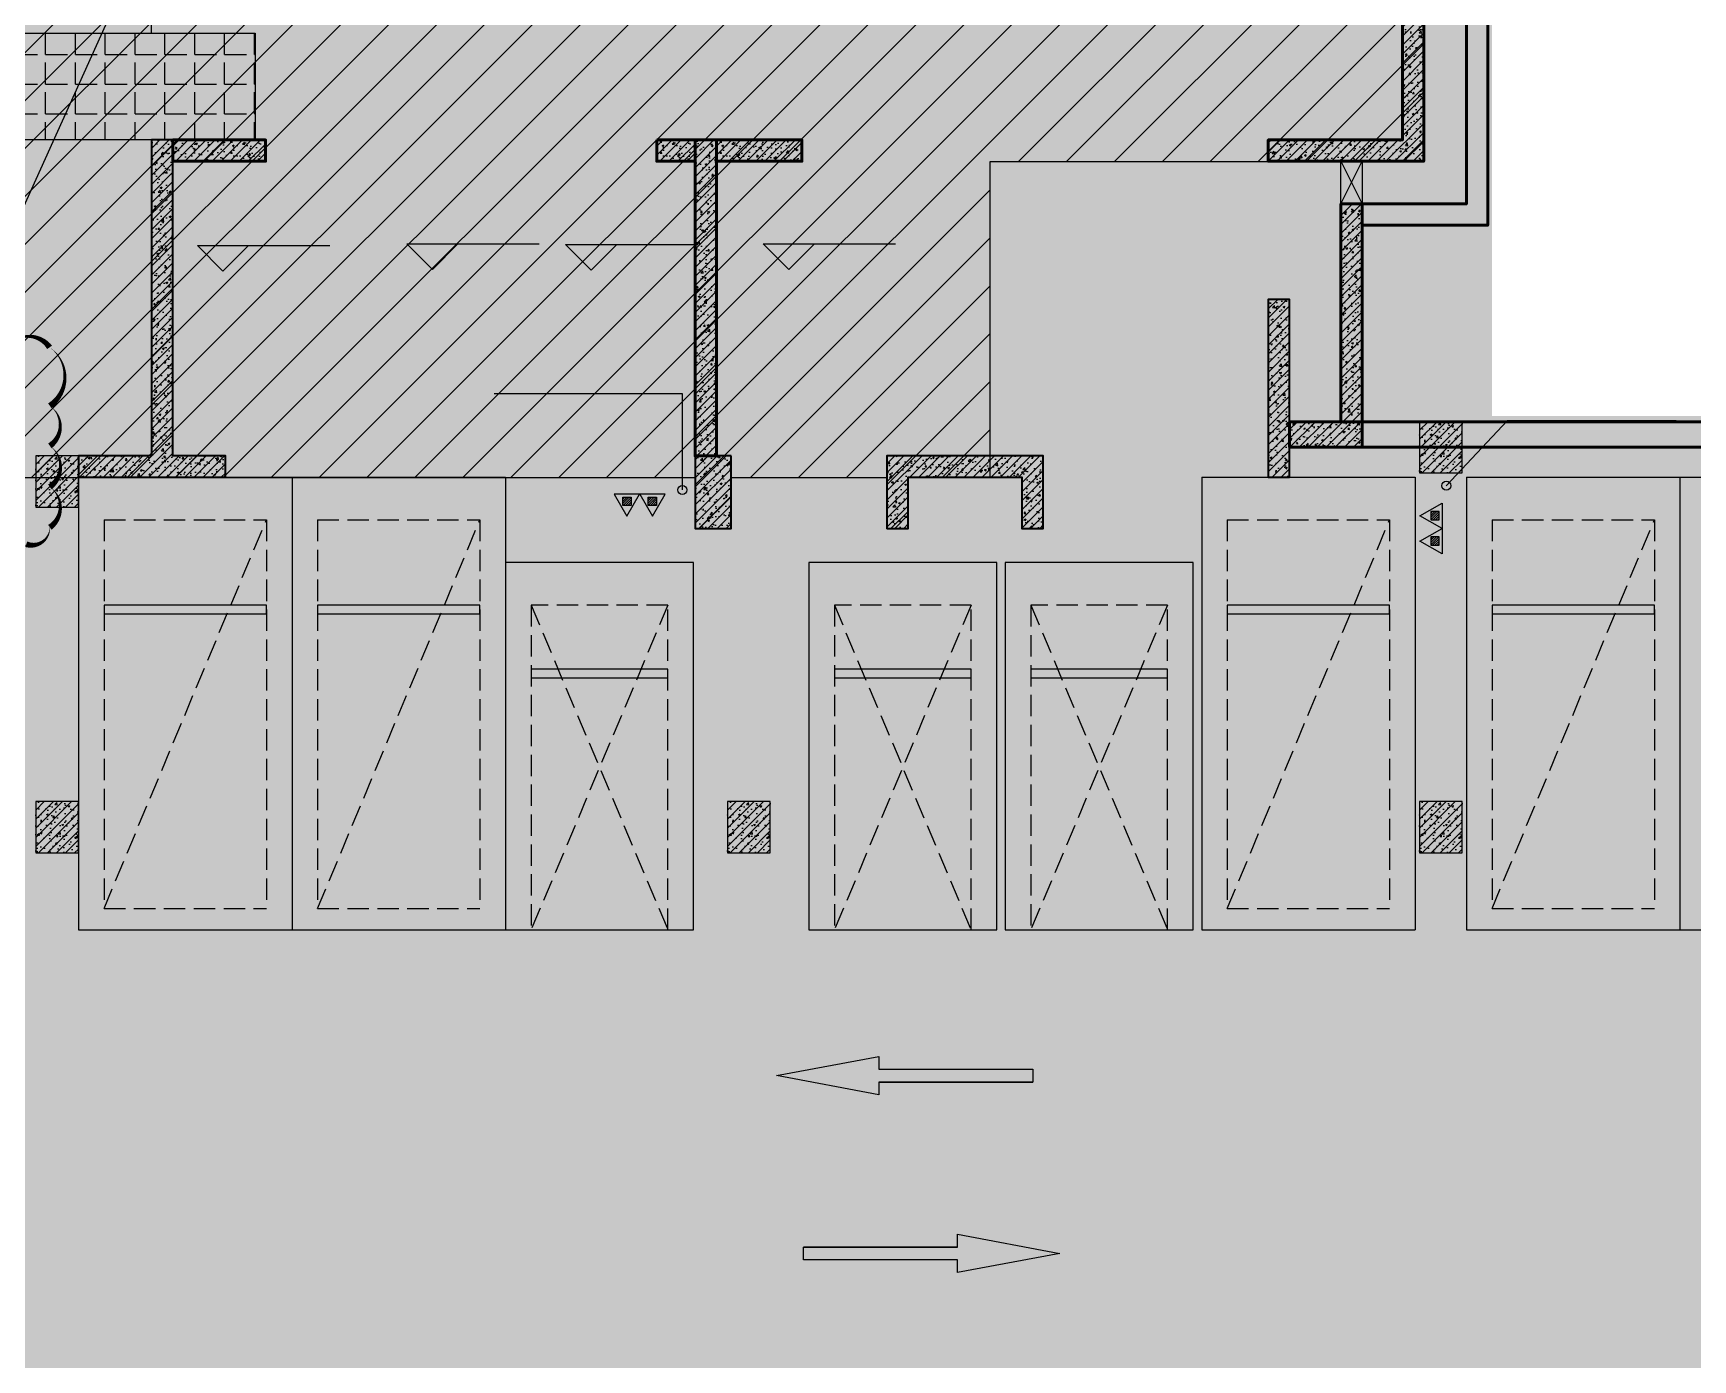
# Model space of a CAD drawing. Extents: x -1338203 to 1886333, y -530034 to 1031844.
# Drawn here: x 627377 to 646806, y 118966 to 134503 of the extents above; entities that cross this region are included whole.
import ezdxf

# ---------------------------------------------------------------- set-up
doc = ezdxf.new("R2010")
doc.units = 0
doc.header["$LTSCALE"] = 1000
doc.header["$MEASUREMENT"] = 0
for name, pattern in [('A-001-平面B2$0$__DASH', [0.35, 0.25, -0.1]), ('A-18-平面B1$0$DASH', [0.35, 0.25, -0.1]), ('DASH', [0.35, 0.25, -0.1])]:
    doc.linetypes.add(name, pattern=pattern)
for name, color, linetype in [('A-001-车位参照B1$0$A-001-车位参照B1$0$0A-P-PKNG-CAR(B)', 21, 'Continuous'), ('A-18-平面B1$0$0A-A-SYMB-DOOR', 135, 'Continuous'), ('A-18-平面B1$0$0A-A-SYMB-ELEV', 150, 'Continuous'), ('A-18-平面B1$0$0A-DETL-HATH', 8, 'Continuous'), ('p-a-regular', 5, 'Continuous'), ('S001地下一墙柱$0$S001地下一墙柱$0$0S-CC-LINE', 52, 'Continuous'), ('S001地下一墙柱$0$S001地下一墙柱$0$0S-CW-HATCH', 251, 'Continuous'), ('S001地下一墙柱$0$S001地下一墙柱$0$0S-CW-HATCH-UP', 251, 'Continuous'), ('S18柱墙B1_1$0$0S-CC-LINE', 52, 'Continuous'), ('S18柱墙B1_1$0$0S-CW-HATCH', 251, 'Continuous'), ('S18柱墙B1_1$0$0S-CW-HATCH-UP', 251, 'Continuous'), ('S18柱墙B1_1$0$0S-S-HOLE', 55, 'Continuous'), ('中心线', 42, 'Continuous'), ('地面指向箭头', 7, 'Continuous'), ('负一层消火栓$0$0P-DIM-FH', 3, 'Continuous'), ('负一层消火栓$0$0P-EQUIP-FH', 7, 'Continuous'), ('负一层消火栓$0$0P-VPIPE-FH', 1, 'Continuous')]:
    doc.layers.add(name, color=color, linetype=linetype)
doc.layers.add('A-18-平面B1$0$AAD-A-MODIFY_20230109', color=201, linetype='Continuous', plot=False)
doc.layers.add('p-a-mini', color=7, linetype='Continuous', true_color=0x0050ff)
doc.layers.add('p-h-walkable', color=7, linetype='Continuous', lineweight=70, true_color=0xf0f0f0)
doc.layers.add('S001地下一墙柱$0$S001地下一墙柱$0$0S-CW-LINE', color=7, linetype='Continuous', lineweight=50)
doc.layers.add('S18柱墙B1_1$0$0S-CW-LINE', color=7, linetype='Continuous', lineweight=50)
pattern_1 = [(45, (88085.58, -248529.205), (-53.033009, 53.033009), []), (50, (88085.58, -248529.2), (215.178055, -18.82564), [22.5, -247.5]), (355, (88085.58, -248529.2), (-41.6254, 225.65764), [18, -198]), (100.4514, (88103.52, -248530.77), (173.552815, 206.83186), [19.12206, -210.342634]), (46.1842, (88085.58, -248469.2), (320.17231, -49.6557), [33.75, -371.25]), (96.6356, (88112.26, -248473.34), (280.39881, 292.23536), [28.68309, -315.5139]), (351.1842, (88085.6, -248469.2), (280.39858, 292.23558), [27, -297]), (21, (88115.58, -248484.2), (179.072116, -120.785667), [22.5, -247.5]), (326, (88115.58, -248484.2), (72.9946, 217.54501), [18, -198]), (71.4514, (88130.5, -248494.27), (252.06679, 96.75915), [19.12206, -210.342634]), (37.5, (88085.58, -248529.205), (3.647957, 99.868156), [0, -195.6, 0, -201, 0, -198.75]), (7.5, (88085.58, -248529.2), (78.920861, 118.323514), [0, -114.6, 0, -191.1, 0, -75.75]), (327.5, (88018.68, -248529.205), (160.146731, -6.7664615), [0, -75, 0, -234, 0, -310.5]), (317.5, (87988.68, -248529.2), (174.95585, 30.031495), [0, -97.5, 0, -155.4, 0, -220.5])]

# ---------------------------------------------------------------- blocks, each defined once
blk = doc.blocks.new('负一层消火栓$0$$TwtSys$00000546')
h = blk.add_hatch()
h.set_pattern_fill('ANSI31', color=256, scale=200, style=0)
h.set_pattern_definition([(45, (-38543.802, -6670.83), (-17.67767, 17.67767), [])])
h.paths.add_polyline_path([(-65, 174), (65, 174), (65, 44), (-65, 44)])
for points in [[(0, 344), (-198, 0), (198, 0)], [(-65, 174), (65, 174), (65, 44), (-65, 44)]]:
    blk.add_lwpolyline(points, close=True)
blk = doc.blocks.new('负一层消火栓')
at = {"layer": '负一层消火栓$0$0P-DIM-FH'}
for p, q in [((-131389, -176608), (-133592, -176608)), ((-131389, -177736), (-131389, -176608)), ((-122445, -177686), (-121728, -176921)), ((-121728, -176921), (-119754, -176921))]:
    blk.add_line(p, q, dxfattribs=at)
at = {"layer": '负一层消火栓$0$0P-VPIPE-FH', "linetype": 'Continuous'}
for centre in [(-131389, -177736), (-122445, -177686)]:
    blk.add_circle(centre, 52.5, dxfattribs=at)
at = {"layer": '负一层消火栓$0$0P-EQUIP-FH', "zscale": 0.75}
for p, xscale, yscale, rotation in [((-132038, -177786, 1600), 0.75, 0.75, 180), ((-131740, -177786, 1600), 0.75, 0.75, 180), ((-122495, -178037, 1600), -0.7500000000000013, 0.7500000000000013, 90), ((-122495, -178335, 1600), -0.7500000000000013, 0.7500000000000013, 90)]:
    blk.add_blockref('负一层消火栓$0$$TwtSys$00000546', p, dxfattribs=dict(at, xscale=xscale, yscale=yscale, rotation=rotation))
blk = doc.blocks.new('直行')
at = {"layer": '地面指向箭头'}
blk.add_hatch(color=251, dxfattribs=at).paths.add_polyline_path([(-29241, 4059962), (-29466, 4058762), (-29316, 4058762), (-29316, 4056961), (-29166, 4056961), (-29166, 4058762), (-29016, 4058762)])
at = {"layer": '地面指向箭头', "color": 251}
blk.add_lwpolyline([(-29316, 4058762), (-29316, 4056961), (-29316, 4058762), (-29316, 4058762), (-29466, 4058762), (-29241, 4059962), (-29016, 4058762), (-29166, 4058762), (-29166, 4056961), (-29316, 4056961), (-29316, 4056961)], dxfattribs=at)
blk = doc.blocks.new('A$C9cb663f1')
at = {"layer": '中心线', "color": 251, "const_width": 150}
for points in [[(215690, -240508), (217690, -240508)], [(219690, -240508), (221690, -240508)], [(223690, -240508), (225690, -240508)], [(227690, -240508), (229690, -240508)], [(231690, -240508), (233690, -240508)]]:
    blk.add_lwpolyline(points, dxfattribs=at)
at = {"layer": '地面指向箭头', "color": 251}
for p, rotation in [((4283394, -210226), 90), ((-3833212, -270790), 270)]:
    blk.add_blockref('直行', p, dxfattribs=dict(at, rotation=rotation))
blk = doc.blocks.new('A-001-车位参照B1$0$A-001-车位参照B1$0$A-001-车位参照B1$0$A$C43AE5A3B')
at = {"color": 241}
blk.add_lwpolyline([(2500, 0), (2500, 4300), (300, 4300), (300, 0)], close=True, dxfattribs=at)
at = {"color": 241, "linetype": 'DASH'}
for points in [[(2200, 0), (2200, 3800), (600, 3800), (600, 0), (2200, 0)], [(600, 3800), (2200, 0)], [(2200, 3800), (600, 0)]]:
    blk.add_lwpolyline(points, dxfattribs=at)
at = {"color": 241}
blk.add_lwpolyline([(2200, 3050), (600, 3050), (600, 2950), (2200, 2950), (2200, 3050)], dxfattribs=at)
at = {"layer": 'p-a-mini', "ltscale": 0.002, "const_width": 1000}
blk.add_lwpolyline([(1400, 0), (1400, 3800)], dxfattribs=at)
blk = doc.blocks.new('A-18-平面B1')
at = {"layer": 'A-18-平面B1$0$0A-DETL-HATH'}
h = blk.add_hatch(dxfattribs=at)
h.set_pattern_fill('ANGLE', color=256, scale=100)
h.set_pattern_definition([(0, (190959.8, -284146.34), (0, 349.25), [254, -95.25]), (90, (190959.8, -284146.34), (-349.25, 2e-14), [254, -95.25])])
h.paths.add_polyline_path([(-3225, -90), (4190, -90), (4190, -1340), (-3225, -1340)])
at = {"layer": 'A-18-平面B1$0$0A-A-SYMB-DOOR', "linetype": 'A-18-平面B1$0$DASH'}
blk.add_lwpolyline([(1200, -90), (2975, -90), (2975, 160), (1200, 160)], close=True, dxfattribs=at)
at = {"layer": 'A-18-平面B1$0$0A-A-SYMB-ELEV'}
for p, q in [((3812, -2876), (3512, -2576)), ((3512, -2576), (5061, -2576)), ((3812, -2876), (4112, -2576)), ((6263, -2858), (5963, -2558)), ((5963, -2558), (7512, -2558)), ((6263, -2858), (6563, -2558)), ((8122, -2866), (7822, -2566)), ((7822, -2566), (9371, -2566)), ((8122, -2866), (8422, -2566)), ((10437, -2858), (10137, -2558)), ((10137, -2558), (11686, -2558)), ((10437, -2858), (10737, -2558))]:
    blk.add_line(p, q, dxfattribs=at)
at = {"layer": 'A-18-平面B1$0$0A-DETL-HATH'}
blk.add_lwpolyline([(-3225, -90), (4190, -90), (4190, -1340), (-3225, -1340)], close=True, dxfattribs=at)
at = {"layer": 'A-18-平面B1$0$AAD-A-MODIFY_20230109', "color": 6}
blk.add_line((758, -3715), (10687, 18269), dxfattribs=at)
at = {"layer": 'A-18-平面B1$0$AAD-A-MODIFY_20230109', "color": 6, "flags": 128}
blk.add_lwpolyline([(-1359, -3769, 0, 69.2, -0.520567), (-889, -3769, 0, 69.2, -0.520567), (-402, -3769, 0, 69.2, -0.520567), (233, -3769, 0, 69.2, -0.520567), (805, -3769, 0, 69.2, -0.520567), (1288, -3769, 0, 69.2, -0.520567), (1782, -3769, 0, 69.2, -0.520567), (1785, -4454, 0, 69.2, -0.520567), (1785, -4923, 0, 69.2, -0.520567), (1785, -5404, 0, 69.2, -0.520567), (1785, -5877, 0, 69.2, -0.520567), (1509, -6075, 0, 69.2, -0.520567), (1042, -6075, 0, 69.2, -0.520567), (430, -6075, 0, 69.2, -0.520567), (-88, -6075, 0, 69.2, -0.520567), (-620, -6075, 0, 69.2, -0.520567), (-1146, -6075, 0, 69.2, -0.520567), (-1359, -5758, 0, 69.2, -0.520567), (-1359, -5137, 0, 69.2, -0.520567), (-1359, -4488, 0, 69.2, -0.520567)], format="xyseb", close=True, dxfattribs=at)

msp = doc.modelspace()

# ---------------------------------------------------------------- hatches: boundary and pattern name
at = {"ltscale": 0.002}
h = msp.add_hatch(dxfattribs=at)
h.set_pattern_fill('ANSI31', color=8, scale=250)
h.set_pattern_definition([(45, (321371.16, 273451.7), (-280.633, 280.633), [])])
h.paths.add_polyline_path([(627346.6, 139076.4), (635376.6, 139076.4), (635376.6, 138076.4), (637996.6, 138076.4), (637996.6, 139146.4), (640146.6, 139146.4), (640146.6, 138076.4), (642086.6, 138076.4), (642086.6, 136246.4), (643656.6, 136246.4), (643656.6, 132996.4), (638576.6, 132996.4), (638576.6, 132296.4), (638576.6, 129296.4), (637621.6, 129296.4), (637621.6, 128696.4), (637371.6, 128696.4), (637371.6, 129296.4), (635546.6, 129296.4), (635546.6, 128696.4), (635126.6, 128696.4), (635126.6, 129296.4), (616446.6, 129296.4), (616446.6, 128696.4), (616026.6, 128696.4), (616026.6, 129296.4), (614201.6, 129296.4), (614201.6, 128696.4), (613951.6, 128696.4), (613951.6, 129296.4), (612621.6, 129296.4), (612621.6, 128696.4), (612371.6, 128696.4), (612371.6, 129296.4), (609486.6, 129296.4), (609486.6, 139146.4), (612136.6, 139146.4), (612136.6, 138076.4), (616196.6, 138076.4), (616196.6, 139076.4), (624226.6, 139076.4), (624226.6, 142646.4), (627346.6, 142646.4)])
at = {"layer": 'p-h-walkable', "ltscale": 0.002}
h = msp.add_hatch(color=256, dxfattribs=at)
h.dxf.hatch_style = 1
h.paths.add_polyline_path([(633826.6, 244460.7), (640276.6, 244575.6), (640576.6, 234544.8), (645576.7, 234544.6), (645576.7, 209278.9), (732355.9, 209029), (732355.1, 235229.9), (738506.7, 235229.9), (738506.6, 268838.9), (732734.3, 268838.9), (732734.3, 272898.9), (711963.1, 272898.9), (711963.1, 278984.7), (717256.7, 278984.7), (717256.7, 284049), (733571.6, 284135.6), (733996.6, 290449.1), (739216.6, 290449.1), (739766.6, 284299.1), (754626.6, 284299.1), (755296.6, 290449.1), (760516.6, 290449.1), (760816.6, 283049.1), (760816.3, 275879.2), (775122.6, 275879.2), (776006.6, 274138.9), (776006.6, 259429.1), (778716.6, 259429.1), (778716.6, 238849.1), (783416.6, 238849.1), (783416.6, 237229.1), (782066.6, 237229.1), (782066.6, 234429.1), (779546.6, 234429.1), (779546.6, 237129.1), (773916.6, 237129.1), (773916.6, 243229.1), (764306.6, 243225.6), (764306.6, 236639.1), (760766.6, 236639.1), (760766.6, 234429.1), (758246.6, 234429.1), (758246.6, 238649.1), (762116.6, 238649.1), (762116.6, 243225.6), (748656.6, 243225.6), (748756.3, 207529.1), (800106.6, 207528.9), (800206.7, 201639.7), (812908.2, 202239.1), (812576.6, 180449.3), (744206, 180449.3), (744206, 173439), (728556.7, 173439), (728556.6, 122289.1), (746356.6, 122289.1), (750916.6, 132325.6), (842896.6, 132325.6), (843211.6, 121345.6), (839116.6, 121345.6), (839116.6, 93449.1), (864906.6, 93449.1), (864906.6, 79694), (875856.6, 74929.1), (875856.6, 65749.1), (834560.6, 65749.1), (839142.9, 28436.3), (869465.5, 32160.2), (871163.4, 18334), (873704.3, 18646.1), (877328.9, 5540.2), (761876.2, -8638.5), (761133.2, 2082.3), (764950.9, 5291.5), (763253.1, 19116.3), (799242.7, 23536.1), (793807.6, 65749.1), (750756.6, 65749.1), (751556.6, 81645.6), (636016.6, 81645.6), (636016.6, 96345.6), (629416.6, 96345.6), (629416.6, 118203.2), (622306.6, 118203.2), (622286.6, 139083.2), (644406.6, 137003.2), (644406.6, 129968.2), (656656.6, 129968.2), (656406.6, 138083.2), (712156.6, 138083.2), (711856.6, 184449.1), (581811.6, 184349.1), (581826.6, 197199.1), (585876.6, 197449.1), (585976.6, 209279), (629226.6, 209578.9), (628926.8, 236145.4), (633826.6, 236145.6)])
at = {"layer": 'S001地下一墙柱$0$S001地下一墙柱$0$0S-CW-HATCH', "ltscale": 0.002}
h = msp.add_hatch(color=256, dxfattribs=at)
h.dxf.hatch_style = 1
h.paths.add_polyline_path([(642086.6, 129953.2), (656406.6, 129953.2), (656406.6, 129653.2), (642086.6, 129653.2)])
at = {"layer": 'S001地下一墙柱$0$S001地下一墙柱$0$0S-CW-HATCH'}
h = msp.add_hatch(color=256, dxfattribs=at)
h.dxf.hatch_style = 1
h.paths.add_polyline_path([(644106.6, 129953.2), (643606.6, 129953.2), (643606.6, 129353.2), (644106.6, 129353.2)])
h = msp.add_hatch(color=256, dxfattribs=at)
h.dxf.hatch_style = 1
h.paths.add_polyline_path([(627906.6, 129553.2), (627406.6, 129553.2), (627406.6, 128953.2), (627906.6, 128953.2)])
h = msp.add_hatch(color=256, dxfattribs=at)
h.dxf.hatch_style = 1
h.paths.add_polyline_path([(627906.6, 125503.2), (627406.6, 125503.2), (627406.6, 124903.2), (627906.6, 124903.2)])
h = msp.add_hatch(color=256, dxfattribs=at)
h.dxf.hatch_style = 1
h.paths.add_polyline_path([(636006.6, 125503.2), (635506.6, 125503.2), (635506.6, 124903.2), (636006.6, 124903.2)])
h = msp.add_hatch(color=256, dxfattribs=at)
h.dxf.hatch_style = 1
h.paths.add_polyline_path([(644106.6, 125503.2), (643606.6, 125503.2), (643606.6, 124903.2), (644106.6, 124903.2)])
at = {"layer": 'S001地下一墙柱$0$S001地下一墙柱$0$0S-CW-HATCH-UP', "ltscale": 0.002}
h = msp.add_hatch(dxfattribs=at)
h.set_pattern_fill('钢筋混凝土', color=256, scale=30)
h.set_pattern_definition([(45, (-8e-05, 0.0003), (-53.033009, 53.033009), []), (50, (-8e-05, 0.0003), (215.178055, -18.82564), [22.5, -247.5]), (355, (-8e-05, 0.0003), (-41.6254, 225.65764), [18, -198]), (100.4514, (17.93, -1.57), (173.552815, 206.83186), [19.12206, -210.342634]), (46.1842, (-8e-05, 60), (320.17231, -49.6557), [33.75, -371.25]), (96.6356, (26.68, 55.86), (280.39881, 292.23536), [28.68309, -315.5139]), (351.1842, (-8e-05, 60), (280.39858, 292.23558), [27, -297]), (21, (30, 45), (179.072116, -120.785667), [22.5, -247.5]), (326, (30, 45), (72.9946, 217.54501), [18, -198]), (71.4514, (44.92, 34.93), (252.06679, 96.75915), [19.12206, -210.342634]), (37.5, (-8e-05, 0.0003), (3.647957, 99.868156), [0, -195.6, 0, -201, 0, -198.75]), (7.5, (-8e-05, 0.0003), (78.920861, 118.323514), [0, -114.6, 0, -191.1, 0, -75.75]), (327.5, (-66.9, 0.0003), (160.146731, -6.766462), [0, -75, 0, -234, 0, -310.5]), (317.5, (-96.9, 0.0003), (174.95585, 30.031495), [0, -97.5, 0, -155.4, 0, -220.5])])
h.paths.add_polyline_path([(642086.6, 129953.2), (656406.6, 129953.2), (656406.6, 129653.2), (642086.6, 129653.2)])
at = {"layer": 'S001地下一墙柱$0$S001地下一墙柱$0$0S-CW-HATCH-UP'}
h = msp.add_hatch(dxfattribs=at)
h.set_pattern_fill('钢筋混凝土', color=256, scale=30)
h.set_pattern_definition([(45, (676417.34, 138904.91), (-53.03301, 53.03301), []), (50, (676417.34, 138904.91), (215.1781, -18.8256), [22.5, -247.5]), (355, (676417.34, 138904.9), (-41.6254, 225.6576), [18, -198]), (100.4514, (676435.27, 138903.34), (173.5528, 206.8319), [19.122, -210.3426]), (46.1842, (676417.34, 138964.9), (320.1723, -49.6557), [33.75, -371.25]), (96.6356, (676444.02, 138960.77), (280.3988, 292.2354), [28.683, -315.514]), (351.1842, (676417.34, 138964.9), (280.3986, 292.2356), [27, -297]), (21, (676447.34, 138949.91), (179.0721, -120.7857), [22.5, -247.5]), (326, (676447.34, 138949.9), (72.9946, 217.545), [18, -198]), (71.4514, (676462.26, 138939.84), (252.0668, 96.7591), [19.122, -210.3426]), (37.5, (676417.34, 138904.91), (3.64796, 99.86816), [0, -195.6, 0, -201, 0, -198.75]), (7.5, (676417.34, 138904.91), (78.92086, 118.3235), [0, -114.6, 0, -191.1, 0, -75.75]), (327.5, (676350.44, 138904.91), (160.14673, -6.76646), [0, -75, 0, -234, 0, -310.5]), (317.5, (676320.44, 138904.91), (174.95585, 30.0315), [0, -97.5, 0, -155.4, 0, -220.5])])
h.paths.add_polyline_path([(644106.6, 129953.2), (643606.6, 129953.2), (643606.6, 129353.2), (644106.6, 129353.2)])
h = msp.add_hatch(dxfattribs=at)
h.set_pattern_fill('钢筋混凝土', color=256, scale=30)
h.set_pattern_definition([(45, (660217.34, 138504.91), (-53.03301, 53.03301), []), (50, (660217.34, 138504.91), (215.1781, -18.8256), [22.5, -247.5]), (355, (660217.34, 138504.9), (-41.6254, 225.6576), [18, -198]), (100.4514, (660235.27, 138503.34), (173.5528, 206.8319), [19.122, -210.3426]), (46.1842, (660217.34, 138564.9), (320.1723, -49.6557), [33.75, -371.25]), (96.6356, (660244.02, 138560.77), (280.3988, 292.2354), [28.683, -315.514]), (351.1842, (660217.34, 138564.9), (280.3986, 292.2356), [27, -297]), (21, (660247.34, 138549.91), (179.0721, -120.7857), [22.5, -247.5]), (326, (660247.34, 138549.9), (72.9946, 217.545), [18, -198]), (71.4514, (660262.26, 138539.84), (252.0668, 96.7591), [19.122, -210.3426]), (37.5, (660217.34, 138504.91), (3.64796, 99.86816), [0, -195.6, 0, -201, 0, -198.75]), (7.5, (660217.34, 138504.91), (78.92086, 118.3235), [0, -114.6, 0, -191.1, 0, -75.75]), (327.5, (660150.44, 138504.91), (160.14673, -6.76646), [0, -75, 0, -234, 0, -310.5]), (317.5, (660120.44, 138504.91), (174.95585, 30.0315), [0, -97.5, 0, -155.4, 0, -220.5])])
h.paths.add_polyline_path([(627906.6, 129553.2), (627406.6, 129553.2), (627406.6, 128953.2), (627906.6, 128953.2)])
h = msp.add_hatch(dxfattribs=at)
h.set_pattern_fill('钢筋混凝土', color=256, scale=30)
h.set_pattern_definition([(45, (660217.34, 134454.91), (-53.03301, 53.03301), []), (50, (660217.34, 134454.91), (215.1781, -18.8256), [22.5, -247.5]), (355, (660217.34, 134454.9), (-41.6254, 225.6576), [18, -198]), (100.4514, (660235.27, 134453.34), (173.5528, 206.8319), [19.122, -210.3426]), (46.1842, (660217.34, 134514.9), (320.1723, -49.6557), [33.75, -371.25]), (96.6356, (660244.02, 134510.77), (280.3988, 292.2354), [28.683, -315.514]), (351.1842, (660217.34, 134514.9), (280.3986, 292.2356), [27, -297]), (21, (660247.34, 134499.91), (179.0721, -120.7857), [22.5, -247.5]), (326, (660247.34, 134499.9), (72.9946, 217.545), [18, -198]), (71.4514, (660262.26, 134489.84), (252.0668, 96.7591), [19.122, -210.3426]), (37.5, (660217.34, 134454.91), (3.64796, 99.86816), [0, -195.6, 0, -201, 0, -198.75]), (7.5, (660217.34, 134454.91), (78.92086, 118.3235), [0, -114.6, 0, -191.1, 0, -75.75]), (327.5, (660150.44, 134454.91), (160.14673, -6.76646), [0, -75, 0, -234, 0, -310.5]), (317.5, (660120.44, 134454.91), (174.95585, 30.0315), [0, -97.5, 0, -155.4, 0, -220.5])])
h.paths.add_polyline_path([(627906.6, 125503.2), (627406.6, 125503.2), (627406.6, 124903.2), (627906.6, 124903.2)])
h = msp.add_hatch(dxfattribs=at)
h.set_pattern_fill('钢筋混凝土', color=256, scale=30)
h.set_pattern_definition([(45, (668317.34, 134454.91), (-53.03301, 53.03301), []), (50, (668317.34, 134454.91), (215.1781, -18.8256), [22.5, -247.5]), (355, (668317.34, 134454.9), (-41.6254, 225.6576), [18, -198]), (100.4514, (668335.27, 134453.34), (173.5528, 206.8319), [19.122, -210.3426]), (46.1842, (668317.34, 134514.9), (320.1723, -49.6557), [33.75, -371.25]), (96.6356, (668344.02, 134510.77), (280.3988, 292.2354), [28.683, -315.514]), (351.1842, (668317.34, 134514.9), (280.3986, 292.2356), [27, -297]), (21, (668347.34, 134499.91), (179.0721, -120.7857), [22.5, -247.5]), (326, (668347.34, 134499.9), (72.9946, 217.545), [18, -198]), (71.4514, (668362.26, 134489.84), (252.0668, 96.7591), [19.122, -210.3426]), (37.5, (668317.34, 134454.91), (3.64796, 99.86816), [0, -195.6, 0, -201, 0, -198.75]), (7.5, (668317.34, 134454.91), (78.92086, 118.3235), [0, -114.6, 0, -191.1, 0, -75.75]), (327.5, (668250.44, 134454.91), (160.14673, -6.76646), [0, -75, 0, -234, 0, -310.5]), (317.5, (668220.44, 134454.91), (174.95585, 30.0315), [0, -97.5, 0, -155.4, 0, -220.5])])
h.paths.add_polyline_path([(636006.6, 125503.2), (635506.6, 125503.2), (635506.6, 124903.2), (636006.6, 124903.2)])
h = msp.add_hatch(dxfattribs=at)
h.set_pattern_fill('钢筋混凝土', color=256, scale=30)
h.set_pattern_definition([(45, (676417.34, 134454.91), (-53.03301, 53.03301), []), (50, (676417.34, 134454.91), (215.1781, -18.8256), [22.5, -247.5]), (355, (676417.34, 134454.9), (-41.6254, 225.6576), [18, -198]), (100.4514, (676435.27, 134453.34), (173.5528, 206.8319), [19.122, -210.3426]), (46.1842, (676417.34, 134514.9), (320.1723, -49.6557), [33.75, -371.25]), (96.6356, (676444.02, 134510.77), (280.3988, 292.2354), [28.683, -315.514]), (351.1842, (676417.34, 134514.9), (280.3986, 292.2356), [27, -297]), (21, (676447.34, 134499.91), (179.0721, -120.7857), [22.5, -247.5]), (326, (676447.34, 134499.9), (72.9946, 217.545), [18, -198]), (71.4514, (676462.26, 134489.84), (252.0668, 96.7591), [19.122, -210.3426]), (37.5, (676417.34, 134454.91), (3.64796, 99.86816), [0, -195.6, 0, -201, 0, -198.75]), (7.5, (676417.34, 134454.91), (78.92086, 118.3235), [0, -114.6, 0, -191.1, 0, -75.75]), (327.5, (676350.44, 134454.91), (160.14673, -6.76646), [0, -75, 0, -234, 0, -310.5]), (317.5, (676320.44, 134454.91), (174.95585, 30.0315), [0, -97.5, 0, -155.4, 0, -220.5])])
h.paths.add_polyline_path([(644106.6, 125503.2), (643606.6, 125503.2), (643606.6, 124903.2), (644106.6, 124903.2)])
at = {"layer": 'S18柱墙B1_1$0$0S-CW-HATCH'}
h = msp.add_hatch(color=256, dxfattribs=at)
h.dxf.hatch_style = 1
h.paths.add_polyline_path([(642936.6, 132253.2), (642936.6, 132503.2), (644156.6, 132503.2), (644156.6, 136753.2), (642086.6, 136753.2), (642086.6, 137003.2), (644406.6, 137003.2), (644406.6, 132253.2), (642936.6, 132253.2)])
h = msp.add_hatch(color=256, dxfattribs=at)
h.dxf.hatch_style = 1
h.paths.add_polyline_path([(642086.6, 136003.2), (643406.6, 136003.2), (643406.6, 133253.2), (641836.6, 133253.2), (641836.6, 133003.2), (643656.6, 133003.2), (643656.6, 136253.2), (642086.6, 136253.2)])
h = msp.add_hatch(color=256, dxfattribs=at)
h.dxf.hatch_style = 1
h.paths.add_polyline_path([(628761.6, 129553.2), (627906.6, 129553.2), (627906.6, 129303.2), (628886.6, 129303.2), (629626.6, 129303.2), (629626.6, 129553.2), (629011.6, 129553.2), (629011.6, 133253.2), (628761.6, 133253.2)])
h = msp.add_hatch(color=256, dxfattribs=at)
h.dxf.hatch_style = 1
h.paths.add_polyline_path([(629011.6, 133253.2), (630096.6, 133253.2), (630096.6, 133003.2), (629011.6, 133003.2)])
h = msp.add_hatch(color=256, dxfattribs=at)
h.dxf.hatch_style = 1
h.paths.add_polyline_path([(634676.6, 133253.2), (635126.6, 133253.2), (635126.6, 133003.2), (634676.6, 133003.2)])
h = msp.add_hatch(color=256, dxfattribs=at)
h.dxf.hatch_style = 1
h.paths.add_polyline_path([(635126.6, 133253.2), (635376.6, 133253.2), (635376.6, 129553.2), (635126.6, 129553.2)])
h = msp.add_hatch(color=256, dxfattribs=at)
h.dxf.hatch_style = 1
h.paths.add_polyline_path([(635376.6, 133253.2), (636376.6, 133253.2), (636376.6, 133003.2), (635376.6, 133003.2)])
h = msp.add_hatch(color=256, dxfattribs=at)
h.dxf.hatch_style = 1
h.paths.add_polyline_path([(642936.6, 132503.2), (642686.6, 132503.2), (642686.6, 129953.2), (642936.6, 129953.2)])
h = msp.add_hatch(color=256, dxfattribs=at)
h.dxf.hatch_style = 1
h.paths.add_polyline_path([(642086.6, 129303.2), (642086.6, 131383.2), (641836.6, 131383.2), (641836.6, 129303.2)])
h = msp.add_hatch(color=256, dxfattribs=at)
h.dxf.hatch_style = 1
h.paths.add_polyline_path([(642936.6, 129953.2), (642086.6, 129953.2), (642086.6, 129653.2), (642936.6, 129653.2)])
h = msp.add_hatch(color=256, dxfattribs=at)
h.dxf.hatch_style = 1
h.paths.add_polyline_path([(635546.6, 129553.2), (635126.6, 129553.2), (635126.6, 128703.2), (635546.6, 128703.2)])
h = msp.add_hatch(color=256, dxfattribs=at)
h.dxf.hatch_style = 1
h.paths.add_polyline_path([(637371.6, 128703.2), (637621.6, 128703.2), (637621.6, 129303.2), (638286.6, 129303.2), (638951.6, 129303.2), (638951.6, 128703.2), (639201.6, 128703.2), (639201.6, 129553.2), (638286.6, 129553.2), (637371.6, 129553.2)])
at = {"layer": 'S18柱墙B1_1$0$0S-CW-HATCH-UP'}
h = msp.add_hatch(dxfattribs=at)
h.set_pattern_fill('钢筋混凝土', color=256, scale=30)
h.set_pattern_definition([(45, (-1057738.68, 747865.025), (-53.0330086, 53.0330086), []), (50, (-1057738.68, 747865.02), (215.178055, -18.82564), [22.5, -247.5]), (355, (-1057738.68, 747865.02), (-41.6254, 225.65764), [18, -198]), (100.4514, (-1057720.75, 747863.46), (173.552815, 206.831863), [19.122057, -210.342634]), (46.1842, (-1057738.68, 747925.02), (320.172315, -49.655704), [33.75, -371.25]), (96.6356, (-1057712, 747920.9), (280.39881, 292.23536), [28.683086, -315.5139]), (351.1842, (-1057738.68, 747925.02), (280.398584, 292.23558), [27, -297]), (21, (-1057708.68, 747910.02), (179.072116, -120.785667), [22.5, -247.5]), (326, (-1057708.68, 747910.02), (72.9946, 217.545014), [18, -198]), (71.4514, (-1057693.76, 747899.96), (252.066789, 96.75915), [19.122057, -210.342634]), (37.5, (-1057738.68, 747865.025), (3.6479566, 99.868156), [0, -195.6, 0, -201, 0, -198.75]), (7.5, (-1057738.68, 747865.02), (78.920861, 118.3235136), [0, -114.6, 0, -191.1, 0, -75.75]), (327.5, (-1057805.58, 747865.025), (160.146731, -6.7664615), [0, -75, 0, -234, 0, -310.5]), (317.5, (-1057835.58, 747865.02), (174.955851, 30.031495), [0, -97.5, 0, -155.4, 0, -220.5])])
h.paths.add_polyline_path([(642936.6, 132253.2), (642936.6, 132503.2), (644156.6, 132503.2), (644156.6, 136753.2), (642086.6, 136753.2), (642086.6, 137003.2), (644406.6, 137003.2), (644406.6, 132253.2), (642936.6, 132253.2)])
h = msp.add_hatch(dxfattribs=at)
h.set_pattern_fill('钢筋混凝土', color=256, scale=30)
h.set_pattern_definition([(45, (-2718471.4, -136432.66), (-53.0330086, 53.0330086), []), (50, (-2718471.4, -136432.66), (215.178055, -18.8256405), [22.5, -247.5]), (355, (-2718471.4, -136432.66), (-41.6254, 225.65764), [18, -198]), (100.4514, (-2718453.47, -136434.23), (173.552815, 206.831863), [19.122057, -210.342634]), (46.1842, (-2718471.4, -136372.66), (320.172315, -49.655704), [33.75, -371.25]), (96.6356, (-2718444.72, -136376.8), (280.398812, 292.23536), [28.683086, -315.5139]), (351.1842, (-2718471.4, -136372.66), (280.398584, 292.23558), [27, -297]), (21, (-2718441.4, -136387.66), (179.072116, -120.785667), [22.5, -247.5]), (326, (-2718441.4, -136387.66), (72.9946, 217.545014), [18, -198]), (71.4514, (-2718426.48, -136397.73), (252.066789, 96.759149), [19.122057, -210.342634]), (37.5, (-2718471.4, -136432.66), (3.6479566, 99.8681561), [0, -195.6, 0, -201, 0, -198.75]), (7.5, (-2718471.4, -136432.66), (78.9208612, 118.3235136), [0, -114.6, 0, -191.1, 0, -75.75]), (327.5, (-2718538.3, -136432.66), (160.1467309, -6.7664615), [0, -75, 0, -234, 0, -310.5]), (317.5, (-2718568.3, -136432.66), (174.955851, 30.0314947), [0, -97.5, 0, -155.4, 0, -220.5])])
h.paths.add_polyline_path([(642086.6, 136003.2), (643406.6, 136003.2), (643406.6, 133253.2), (641836.6, 133253.2), (641836.6, 133003.2), (643656.6, 133003.2), (643656.6, 136253.2), (642086.6, 136253.2)])
h = msp.add_hatch(dxfattribs=at)
h.set_pattern_fill('钢筋混凝土', color=256, scale=30)
h.set_pattern_definition(pattern_1)
h.paths.add_polyline_path([(628761.6, 129553.2), (627906.6, 129553.2), (627906.6, 129303.2), (628886.6, 129303.2), (629626.6, 129303.2), (629626.6, 129553.2), (629011.6, 129553.2), (629011.6, 133253.2), (628761.6, 133253.2)])
h = msp.add_hatch(dxfattribs=at)
h.set_pattern_fill('钢筋混凝土', color=256, scale=30)
h.set_pattern_definition([(45, (-2703906.405, -132732.66), (-53.0330086, 53.0330086), []), (50, (-2703906.4, -132732.66), (215.178055, -18.8256405), [22.5, -247.5]), (355, (-2703906.4, -132732.66), (-41.6254, 225.65764), [18, -198]), (100.4514, (-2703888.47, -132734.23), (173.552815, 206.831863), [19.122057, -210.342634]), (46.1842, (-2703906.4, -132672.66), (320.172315, -49.655704), [33.75, -371.25]), (96.6356, (-2703879.72, -132676.8), (280.398812, 292.23536), [28.683086, -315.5139]), (351.1842, (-2703906.4, -132672.66), (280.398584, 292.23558), [27, -297]), (21, (-2703876.4, -132687.66), (179.072116, -120.785667), [22.5, -247.5]), (326, (-2703876.4, -132687.66), (72.9946, 217.545014), [18, -198]), (71.4514, (-2703861.48, -132697.73), (252.066789, 96.759149), [19.122057, -210.342634]), (37.5, (-2703906.405, -132732.66), (3.6479566, 99.8681561), [0, -195.6, 0, -201, 0, -198.75]), (7.5, (-2703906.4, -132732.66), (78.9208612, 118.3235136), [0, -114.6, 0, -191.1, 0, -75.75]), (327.5, (-2703973.305, -132732.66), (160.1467309, -6.7664615), [0, -75, 0, -234, 0, -310.5]), (317.5, (-2704003.3, -132732.66), (174.955851, 30.0314947), [0, -97.5, 0, -155.4, 0, -220.5])])
h.paths.add_polyline_path([(629011.6, 133253.2), (630096.6, 133253.2), (630096.6, 133003.2), (629011.6, 133003.2)])
h = msp.add_hatch(dxfattribs=at)
h.set_pattern_fill('钢筋混凝土', color=256, scale=30)
h.set_pattern_definition([(45, (-2698876.405, -132732.66), (-53.0330086, 53.0330086), []), (50, (-2698876.4, -132732.66), (215.178055, -18.8256405), [22.5, -247.5]), (355, (-2698876.4, -132732.66), (-41.6254, 225.65764), [18, -198]), (100.4514, (-2698858.47, -132734.23), (173.552815, 206.831863), [19.122057, -210.342634]), (46.1842, (-2698876.4, -132672.66), (320.172315, -49.655704), [33.75, -371.25]), (96.6356, (-2698849.72, -132676.8), (280.398812, 292.23536), [28.683086, -315.5139]), (351.1842, (-2698876.4, -132672.66), (280.398584, 292.23558), [27, -297]), (21, (-2698846.4, -132687.66), (179.072116, -120.785667), [22.5, -247.5]), (326, (-2698846.4, -132687.66), (72.9946, 217.545014), [18, -198]), (71.4514, (-2698831.48, -132697.73), (252.066789, 96.759149), [19.122057, -210.342634]), (37.5, (-2698876.405, -132732.66), (3.6479566, 99.8681561), [0, -195.6, 0, -201, 0, -198.75]), (7.5, (-2698876.4, -132732.66), (78.9208612, 118.3235136), [0, -114.6, 0, -191.1, 0, -75.75]), (327.5, (-2698943.305, -132732.66), (160.1467309, -6.7664615), [0, -75, 0, -234, 0, -310.5]), (317.5, (-2698973.3, -132732.66), (174.955851, 30.0314947), [0, -97.5, 0, -155.4, 0, -220.5])])
h.paths.add_polyline_path([(634676.6, 133253.2), (635126.6, 133253.2), (635126.6, 133003.2), (634676.6, 133003.2)])
h = msp.add_hatch(dxfattribs=at)
h.set_pattern_fill('钢筋混凝土', color=256, scale=30)
h.set_pattern_definition([(45, (-2699541.4, -136432.66), (-53.0330086, 53.0330086), []), (50, (-2699541.4, -136432.66), (215.178055, -18.8256405), [22.5, -247.5]), (355, (-2699541.4, -136432.66), (-41.6254, 225.65764), [18, -198]), (100.4514, (-2699523.47, -136434.23), (173.552815, 206.831863), [19.122057, -210.342634]), (46.1842, (-2699541.4, -136372.66), (320.172315, -49.655704), [33.75, -371.25]), (96.6356, (-2699514.72, -136376.8), (280.398812, 292.23536), [28.683086, -315.5139]), (351.1842, (-2699541.4, -136372.66), (280.398584, 292.23558), [27, -297]), (21, (-2699511.4, -136387.66), (179.072116, -120.785667), [22.5, -247.5]), (326, (-2699511.4, -136387.66), (72.9946, 217.545014), [18, -198]), (71.4514, (-2699496.48, -136397.73), (252.066789, 96.759149), [19.122057, -210.342634]), (37.5, (-2699541.4, -136432.66), (3.6479566, 99.8681561), [0, -195.6, 0, -201, 0, -198.75]), (7.5, (-2699541.4, -136432.66), (78.9208612, 118.3235136), [0, -114.6, 0, -191.1, 0, -75.75]), (327.5, (-2699608.3, -136432.66), (160.1467309, -6.7664615), [0, -75, 0, -234, 0, -310.5]), (317.5, (-2699638.3, -136432.66), (174.955851, 30.0314947), [0, -97.5, 0, -155.4, 0, -220.5])])
h.paths.add_polyline_path([(635126.6, 133253.2), (635376.6, 133253.2), (635376.6, 129553.2), (635126.6, 129553.2)])
h = msp.add_hatch(dxfattribs=at)
h.set_pattern_fill('钢筋混凝土', color=256, scale=30)
h.set_pattern_definition([(45, (-2698176.405, -132732.66), (-53.0330086, 53.0330086), []), (50, (-2698176.4, -132732.66), (215.178055, -18.8256405), [22.5, -247.5]), (355, (-2698176.4, -132732.66), (-41.6254, 225.65764), [18, -198]), (100.4514, (-2698158.47, -132734.23), (173.552815, 206.831863), [19.122057, -210.342634]), (46.1842, (-2698176.4, -132672.66), (320.172315, -49.655704), [33.75, -371.25]), (96.6356, (-2698149.72, -132676.8), (280.398812, 292.23536), [28.683086, -315.5139]), (351.1842, (-2698176.4, -132672.66), (280.398584, 292.23558), [27, -297]), (21, (-2698146.4, -132687.66), (179.072116, -120.785667), [22.5, -247.5]), (326, (-2698146.4, -132687.66), (72.9946, 217.545014), [18, -198]), (71.4514, (-2698131.48, -132697.73), (252.066789, 96.759149), [19.122057, -210.342634]), (37.5, (-2698176.405, -132732.66), (3.6479566, 99.8681561), [0, -195.6, 0, -201, 0, -198.75]), (7.5, (-2698176.4, -132732.66), (78.9208612, 118.3235136), [0, -114.6, 0, -191.1, 0, -75.75]), (327.5, (-2698243.305, -132732.66), (160.1467309, -6.7664615), [0, -75, 0, -234, 0, -310.5]), (317.5, (-2698273.3, -132732.66), (174.955851, 30.0314947), [0, -97.5, 0, -155.4, 0, -220.5])])
h.paths.add_polyline_path([(635376.6, 133253.2), (636376.6, 133253.2), (636376.6, 133003.2), (635376.6, 133003.2)])
h = msp.add_hatch(dxfattribs=at)
h.set_pattern_fill('钢筋混凝土', color=256, scale=30)
h.set_pattern_definition([(45, (-2717621.4, -136432.656), (-53.0330086, 53.0330086), []), (50, (-2717621.4, -136432.66), (215.178055, -18.8256405), [22.5, -247.5]), (355, (-2717621.4, -136432.66), (-41.6254, 225.65764), [18, -198]), (100.4514, (-2717603.47, -136434.22), (173.552815, 206.831863), [19.122057, -210.342634]), (46.1842, (-2717621.4, -136372.66), (320.172315, -49.655704), [33.75, -371.25]), (96.6356, (-2717594.72, -136376.8), (280.398812, 292.23536), [28.683086, -315.5139]), (351.1842, (-2717621.4, -136372.66), (280.398584, 292.23558), [27, -297]), (21, (-2717591.4, -136387.66), (179.072116, -120.785667), [22.5, -247.5]), (326, (-2717591.4, -136387.66), (72.9946, 217.545014), [18, -198]), (71.4514, (-2717576.48, -136397.72), (252.066789, 96.759149), [19.122057, -210.342634]), (37.5, (-2717621.4, -136432.656), (3.6479566, 99.8681561), [0, -195.6, 0, -201, 0, -198.75]), (7.5, (-2717621.4, -136432.66), (78.9208612, 118.3235136), [0, -114.6, 0, -191.1, 0, -75.75]), (327.5, (-2717688.3, -136432.656), (160.1467309, -6.7664615), [0, -75, 0, -234, 0, -310.5]), (317.5, (-2717718.3, -136432.66), (174.955851, 30.0314947), [0, -97.5, 0, -155.4, 0, -220.5])])
h.paths.add_polyline_path([(642936.6, 132503.2), (642686.6, 132503.2), (642686.6, 129953.2), (642936.6, 129953.2)])
h = msp.add_hatch(dxfattribs=at)
h.set_pattern_fill('钢筋混凝土', color=256, scale=30)
h.set_pattern_definition(pattern_1)
h.paths.add_polyline_path([(642086.6, 129303.2), (642086.6, 131383.2), (641836.6, 131383.2), (641836.6, 129303.2)])
h = msp.add_hatch(dxfattribs=at)
h.set_pattern_fill('钢筋混凝土', color=256, scale=30)
h.set_pattern_definition([(45, (-2718471.4, -136432.66), (-53.0330086, 53.0330086), []), (50, (-2718471.4, -136432.66), (215.178055, -18.8256405), [22.5, -247.5]), (355, (-2718471.4, -136432.66), (-41.6254, 225.65764), [18, -198]), (100.4514, (-2718453.47, -136434.23), (173.552815, 206.831863), [19.122057, -210.342634]), (46.1842, (-2718471.4, -136372.66), (320.172315, -49.655704), [33.75, -371.25]), (96.6356, (-2718444.72, -136376.8), (280.398812, 292.23536), [28.683086, -315.5139]), (351.1842, (-2718471.4, -136372.66), (280.398584, 292.23558), [27, -297]), (21, (-2718441.4, -136387.66), (179.072116, -120.785667), [22.5, -247.5]), (326, (-2718441.4, -136387.66), (72.9946, 217.545014), [18, -198]), (71.4514, (-2718426.48, -136397.73), (252.066789, 96.759149), [19.122057, -210.342634]), (37.5, (-2718471.4, -136432.66), (3.6479566, 99.8681561), [0, -195.6, 0, -201, 0, -198.75]), (7.5, (-2718471.4, -136432.66), (78.9208612, 118.3235136), [0, -114.6, 0, -191.1, 0, -75.75]), (327.5, (-2718538.3, -136432.66), (160.1467309, -6.7664615), [0, -75, 0, -234, 0, -310.5]), (317.5, (-2718568.3, -136432.66), (174.955851, 30.0314947), [0, -97.5, 0, -155.4, 0, -220.5])])
h.paths.add_polyline_path([(642936.6, 129953.2), (642086.6, 129953.2), (642086.6, 129653.2), (642936.6, 129653.2)])
h = msp.add_hatch(dxfattribs=at)
h.set_pattern_fill('钢筋混凝土', color=256, scale=30)
h.set_pattern_definition([(45, (625786.6, 134593.18), (-53.033, 53.033), []), (50, (625786.6, 134593.18), (215.178, -18.8256), [22.5, -247.5]), (355, (625786.6, 134593.18), (-41.6254, 225.6576), [18, -198]), (100.4514, (625804.53, 134591.61), (173.553, 206.832), [19.122, -210.3426]), (46.1842, (625786.6, 134653.18), (320.1723, -49.656), [33.75, -371.25]), (96.6356, (625813.28, 134649.05), (280.399, 292.235), [28.683, -315.514]), (351.1842, (625786.6, 134653.18), (280.399, 292.236), [27, -297]), (21, (625816.6, 134638.18), (179.072, -120.7857), [22.5, -247.5]), (326, (625816.6, 134638.18), (72.9946, 217.545), [18, -198]), (71.4514, (625831.52, 134628.12), (252.0668, 96.759), [19.122, -210.3426]), (37.5, (625786.6, 134593.18), (3.64796, 99.86816), [0, -195.6, 0, -201, 0, -198.75]), (7.5, (625786.6, 134593.18), (78.9209, 118.3235), [0, -114.6, 0, -191.1, 0, -75.75]), (327.5, (625719.7, 134593.18), (160.14673, -6.76646), [0, -75, 0, -234, 0, -310.5]), (317.5, (625689.7, 134593.18), (174.9559, 30.0315), [0, -97.5, 0, -155.4, 0, -220.5])])
h.paths.add_polyline_path([(635546.6, 129553.2), (635126.6, 129553.2), (635126.6, 128703.2), (635546.6, 128703.2)])
h = msp.add_hatch(dxfattribs=at)
h.set_pattern_fill('钢筋混凝土', color=256, scale=30)
h.set_pattern_definition(pattern_1)
h.paths.add_polyline_path([(637371.6, 128703.2), (637621.6, 128703.2), (637621.6, 129303.2), (638286.6, 129303.2), (638951.6, 129303.2), (638951.6, 128703.2), (639201.6, 128703.2), (639201.6, 129553.2), (638286.6, 129553.2), (637371.6, 129553.2)])

# ---------------------------------------------------------------- linework, layer by layer
for p, q in [((627906.7, 129303.1), (627906.7, 124003.1)), ((627906.7, 129303.1), (630406.7, 129303.1)), ((630406.7, 129303.1), (630406.7, 124003.1)), ((630406.7, 129303.1), (630406.7, 124003.1)), ((630406.7, 129303.1), (632906.7, 129303.1)), ((632906.7, 129303.1), (632906.7, 124003.1)), ((641056.5, 129303.1), (641056.5, 124003.1)), ((641056.5, 129303.1), (643556.5, 129303.1)), ((643556.5, 129303.1), (643556.5, 124003.1)), ((644156.5, 129303.1), (644156.5, 124003.1)), ((644156.5, 129303.1), (646656.5, 129303.1)), ((646656.5, 129303.1), (646656.5, 124003.1)), ((646656.5, 129303.1), (646656.5, 124003.1)), ((646656.5, 129303.1), (649156.5, 129303.1)), ((627906.7, 124003.1), (630406.7, 124003.1)), ((630406.7, 124003.1), (632906.7, 124003.1)), ((641056.5, 124003.1), (643556.5, 124003.1)), ((644156.5, 124003.1), (646656.5, 124003.1)), ((646656.5, 124003.1), (649156.5, 124003.1))]:
    msp.add_line(p, q)
at = {"linetype": 'A-001-平面B2$0$__DASH'}
for p, q in [((628206.7, 128803.1), (630106.7, 128803.1)), ((628206.7, 128803.1), (628206.7, 124253.1)), ((630106.7, 128803.1), (630106.7, 124253.1)), ((630706.7, 128803.1), (632606.7, 128803.1)), ((630706.7, 128803.1), (630706.7, 124253.1)), ((632606.7, 128803.1), (632606.7, 124253.1)), ((641356.5, 128803.1), (643256.5, 128803.1)), ((641356.5, 128803.1), (641356.5, 124253.1)), ((643256.5, 128803.1), (643256.5, 124253.1)), ((644456.5, 128803.1), (646356.5, 128803.1)), ((644456.5, 128803.1), (644456.5, 124253.1)), ((646356.5, 128803.1), (646356.5, 124253.1)), ((628206.7, 124253.1), (630106.7, 124253.1)), ((630706.7, 124253.1), (632606.7, 124253.1)), ((641356.5, 124253.1), (643256.5, 124253.1)), ((644456.5, 124253.1), (646356.5, 124253.1))]:
    msp.add_line(p, q, dxfattribs=at)
at = {"color": 3, "flags": 128}
msp.add_lwpolyline([(627346.6, 139076.4), (635376.6, 139076.4), (635376.6, 138076.4), (637996.6, 138076.4), (637996.6, 139146.4), (640146.6, 139146.4), (640146.6, 138076.4), (642086.6, 138076.4), (642086.6, 136246.4), (643656.6, 136246.4), (643656.6, 132996.4), (638576.6, 132996.4), (638576.6, 132296.4), (638576.6, 132296.4), (638576.6, 129296.4), (637621.6, 129296.4), (637621.6, 128696.4), (637371.6, 128696.4), (637371.6, 129296.4), (635546.6, 129296.4), (635546.6, 128696.4), (635126.6, 128696.4), (635126.6, 129296.4), (616446.6, 129296.4)], dxfattribs=at)
at = {"linetype": 'A-001-平面B2$0$__DASH'}
for points in [[(628206.7, 124253.1), (630106.7, 128803.1)], [(630706.7, 124253.1), (632606.7, 128803.1)], [(641356.5, 124253.1), (643256.5, 128803.1)], [(644456.5, 124253.1), (646356.5, 128803.1)]]:
    msp.add_lwpolyline(points, dxfattribs=at)
for points in [[(630106.7, 127803.1), (628206.7, 127803.1), (628206.7, 127703.1), (630106.7, 127703.1)], [(632606.7, 127803.1), (630706.7, 127803.1), (630706.7, 127703.1), (632606.7, 127703.1)], [(643256.5, 127803.1), (641356.5, 127803.1), (641356.5, 127703.1), (643256.5, 127703.1)], [(646356.5, 127803.1), (644456.5, 127803.1), (644456.5, 127703.1), (646356.5, 127703.1)]]:
    msp.add_lwpolyline(points, close=True)
at = {"layer": 'p-a-regular', "ltscale": 0.002, "const_width": 1000}
for points in [[(629156.7, 124253.1), (629156.7, 128803.1)], [(631656.7, 124253.1), (631656.7, 128803.1)], [(642306.5, 124253.1), (642306.5, 128803.1)], [(645406.5, 124253.1), (645406.5, 128803.1)]]:
    msp.add_lwpolyline(points, dxfattribs=at)
at = {"layer": 'p-h-walkable', "ltscale": 0.002, "const_width": 100}
msp.add_lwpolyline([(877328.9, 5540.2), (761876.2, -8638.5), (761133.2, 2082.3), (764950.9, 5291.5), (763253.1, 19116.3), (799242.7, 23536.1), (793807.6, 65749.1), (750756.6, 65749.1), (751556.6, 81645.6), (636016.6, 81645.6), (636016.6, 96345.6), (629416.6, 96345.6), (629416.6, 118203.2), (622306.6, 118203.2), (622286.6, 139083.2), (644406.6, 137003.2), (644406.6, 129968.2), (656656.6, 129968.2), (656406.6, 138083.2), (712156.6, 138083.2), (711856.6, 184449.1)], dxfattribs=at)
at = {"layer": 'S001地下一墙柱$0$S001地下一墙柱$0$0S-CC-LINE'}
for points in [[(644106.6, 129953.2), (643606.6, 129953.2), (643606.6, 129353.2), (644106.6, 129353.2)], [(627906.6, 129553.2), (627406.6, 129553.2), (627406.6, 128953.2), (627906.6, 128953.2)], [(627906.6, 125503.2), (627406.6, 125503.2), (627406.6, 124903.2), (627906.6, 124903.2)], [(636006.6, 125503.2), (635506.6, 125503.2), (635506.6, 124903.2), (636006.6, 124903.2)], [(644106.6, 125503.2), (643606.6, 125503.2), (643606.6, 124903.2), (644106.6, 124903.2)]]:
    msp.add_lwpolyline(points, close=True, dxfattribs=at)
at = {"layer": 'S001地下一墙柱$0$S001地下一墙柱$0$0S-CW-LINE', "ltscale": 0.002}
msp.add_lwpolyline([(642086.6, 129953.2), (656406.6, 129953.2), (656406.6, 129653.2), (642086.6, 129653.2)], close=True, dxfattribs=at)
at = {"layer": 'S18柱墙B1_1$0$0S-CC-LINE', "lineweight": 35}
msp.add_lwpolyline([(635546.6, 129553.2), (635126.6, 129553.2), (635126.6, 128703.2), (635546.6, 128703.2)], close=True, dxfattribs=at)
at = {"layer": 'S18柱墙B1_1$0$0S-CW-LINE'}
for points in [[(642936.6, 132253.2), (642936.6, 132503.2), (644156.6, 132503.2), (644156.6, 136753.2), (642086.6, 136753.2), (642086.6, 137003.2), (644406.6, 137003.2), (644406.6, 132253.2), (642936.6, 132253.2)], [(642086.6, 136003.2), (643406.6, 136003.2), (643406.6, 133253.2), (641836.6, 133253.2), (641836.6, 133003.2), (643656.6, 133003.2), (643656.6, 136253.2), (642086.6, 136253.2)], [(629011.6, 133253.2), (630096.6, 133253.2), (630096.6, 133003.2), (629011.6, 133003.2)], [(634676.6, 133253.2), (635126.6, 133253.2), (635126.6, 133003.2), (634676.6, 133003.2)], [(635126.6, 133253.2), (635376.6, 133253.2), (635376.6, 129553.2), (635126.6, 129553.2)], [(635376.6, 133253.2), (636376.6, 133253.2), (636376.6, 133003.2), (635376.6, 133003.2)], [(642936.6, 132503.2), (642686.6, 132503.2), (642686.6, 129953.2), (642936.6, 129953.2)], [(642936.6, 129953.2), (642086.6, 129953.2), (642086.6, 129653.2), (642936.6, 129653.2)]]:
    msp.add_lwpolyline(points, close=True, dxfattribs=at)
at = {"layer": 'S18柱墙B1_1$0$0S-CW-LINE', "lineweight": 35}
for points in [[(628761.6, 129553.2), (627906.6, 129553.2), (627906.6, 129303.2), (628886.6, 129303.2), (629626.6, 129303.2), (629626.6, 129553.2), (629011.6, 129553.2), (629011.6, 133253.2), (628761.6, 133253.2)], [(642086.6, 129303.2), (642086.6, 131383.2), (641836.6, 131383.2), (641836.6, 129303.2)], [(637371.6, 128703.2), (637621.6, 128703.2), (637621.6, 129303.2), (638286.6, 129303.2), (638951.6, 129303.2), (638951.6, 128703.2), (639201.6, 128703.2), (639201.6, 129553.2), (638286.6, 129553.2), (637371.6, 129553.2)]]:
    msp.add_lwpolyline(points, close=True, dxfattribs=at)
at = {"layer": 'S18柱墙B1_1$0$0S-S-HOLE', "flags": 128}
msp.add_lwpolyline([(642936.6, 132503.2), (642686.6, 132503.2), (642686.6, 133003.2), (642936.6, 133003.2)], close=True, dxfattribs=at)
for points in [[(642686.6, 132503.2), (642936.6, 133003.2)], [(642686.6, 133003.2), (642936.6, 132503.2)]]:
    msp.add_lwpolyline(points, dxfattribs=at)

# ---------------------------------------------------------------- block references
at = {"ltscale": 0.002}
for name, p in [('负一层消火栓', (766365.4, 306889.1)), ('A$C9cb663f1', (412646.2, 361761.3)), ('A-18-平面B1', (625786.6, 134593.2))]:
    msp.add_blockref(name, p, dxfattribs=at)
at = {"layer": 'A-001-车位参照B1$0$A-001-车位参照B1$0$0A-P-PKNG-CAR(B)'}
for p in [(632606.7, 124003.2), (636156.5, 124003.2), (638456.5, 124003.2)]:
    msp.add_blockref('A-001-车位参照B1$0$A-001-车位参照B1$0$A-001-车位参照B1$0$A$C43AE5A3B', p, dxfattribs=at)

doc.saveas('drawing.dxf')
